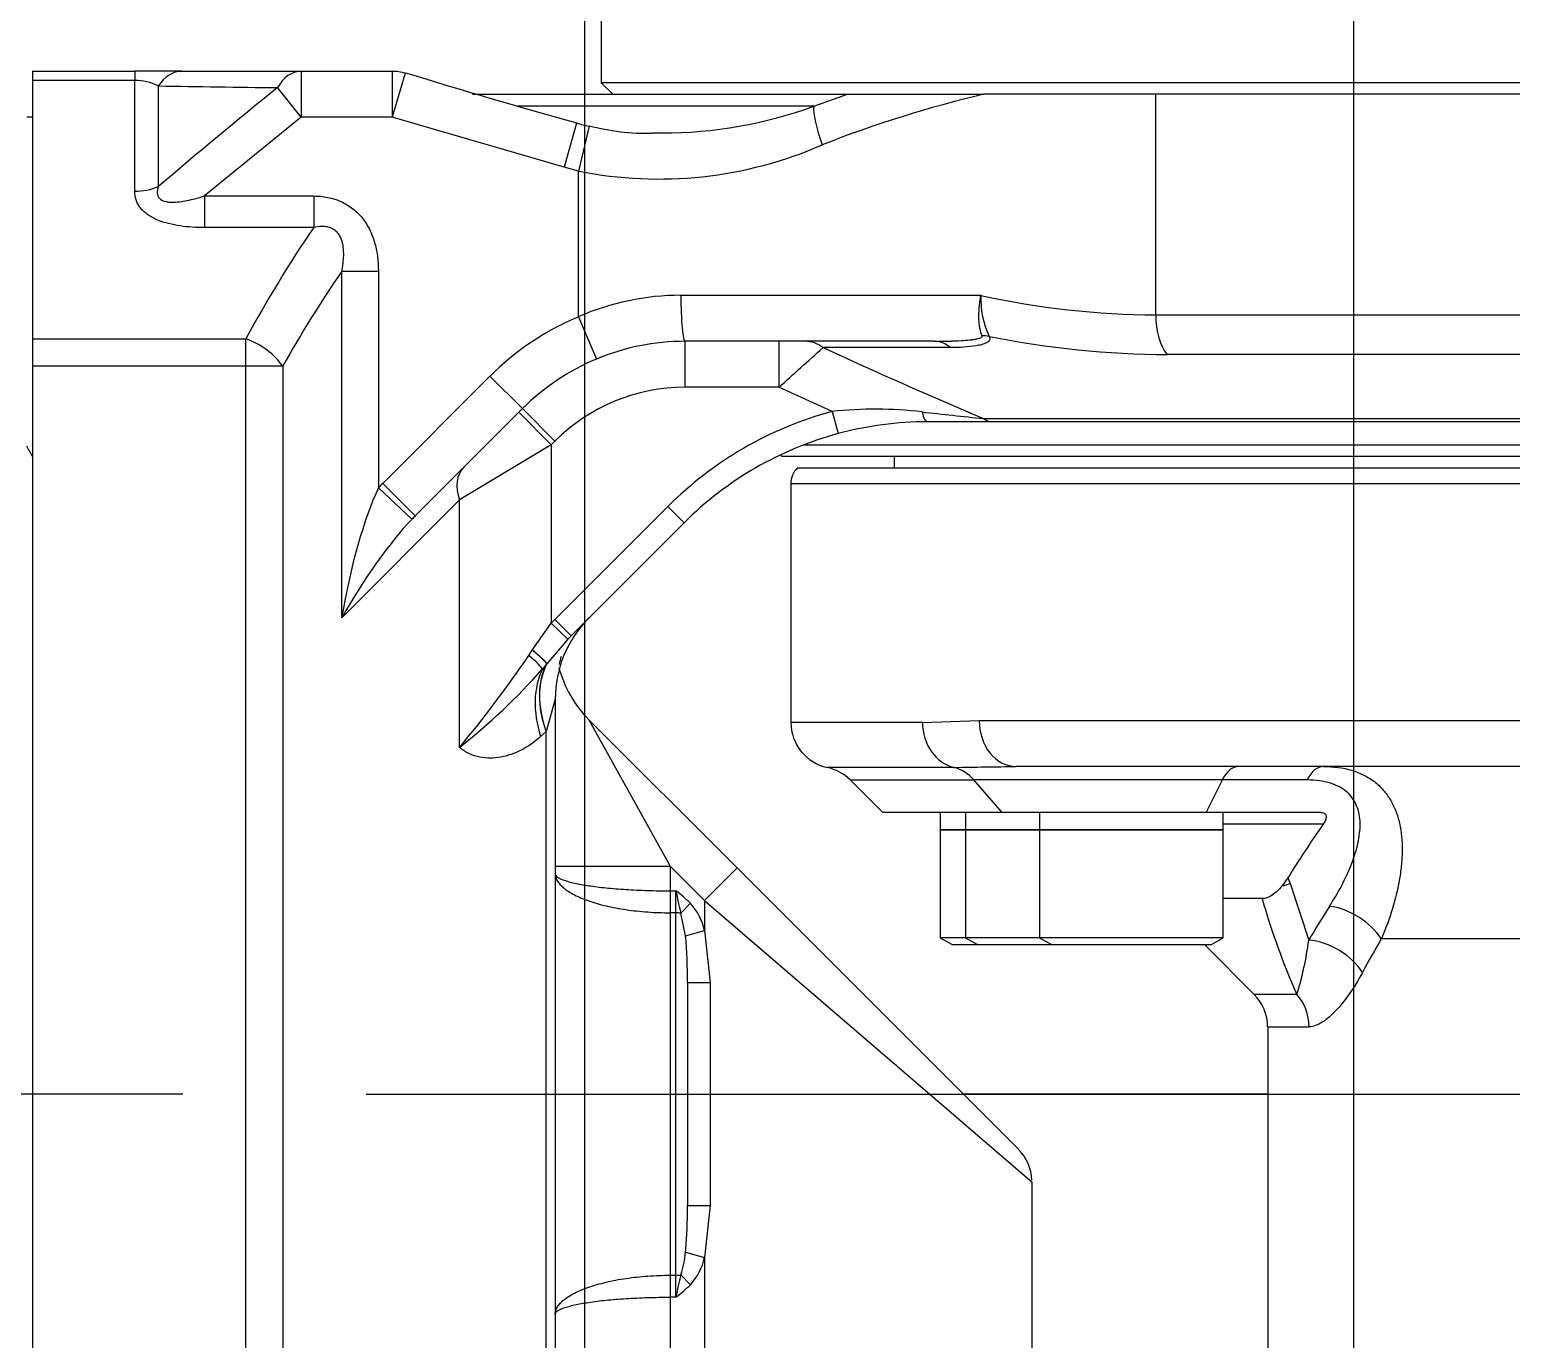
# Model space of a CAD drawing. Header units: millimetres. Extents: x 10462777 to 22643323, y 453826 to 1389191.
# Drawn here: x 11299966.6 to 11300097.6, y 597700.1 to 597815.9 of the extents above; entities that cross this region are included whole.
import ezdxf

# ---------------------------------------------------------------- set-up
doc = ezdxf.new("R2010")
doc.units = ezdxf.units.MM
doc.header["$LTSCALE"] = 200
doc.header["$MEASUREMENT"] = 0
doc.linetypes.add('CENTER2', pattern=[1.125, 0.75, -0.125, 0.125, -0.125])
doc.linetypes.add('PHANTOM', pattern=[2.5, 1.25, -0.25, 0.25, -0.25, 0.25, -0.25])
doc.layers.get('0').update_dxf_attribs({"linetype": 'CONTINUOUS'})
for name, color, linetype in [('$DDT_AUDIT_GENERATED_(1448)', 7, 'CONTINUOUS'), ('$DDT_AUDIT_GENERATED_(276)', 7, 'CONTINUOUS'), ('A290-7329-X501', 7, 'CONTINUOUS'), ('A290-7329-X511', 7, 'CONTINUOUS'), ('DV1_DEFAULT', 7, 'CONTINUOUS'), ('LIBRL_A6-BA-10X3', 7, 'CONTINUOUS'), ('LIBRL_A97L-0001-', 7, 'CONTINUOUS')]:
    doc.layers.add(name, color=color, linetype=linetype)
doc.layers.add('LAYOUT', color=8, linetype='CONTINUOUS', lineweight=25)
doc.layers.add('TOP$23', color=7, linetype='CONTINUOUS', true_color=0xffffff)

# ---------------------------------------------------------------- blocks, each defined once
blk = doc.blocks.new('r710ic')
at = {"layer": 'LAYOUT', "color": 3}
blk.add_circle((272041.37, 104232.63), 2050.12, dxfattribs=at)
blk = doc.blocks.new('A$C7DA30AB0')
at = {"layer": '$DDT_AUDIT_GENERATED_(1448)', "color": 7, "linetype": 'Continuous', "ltscale": 25.4}
blk.add_line((4688.16, 3025.99, 0), (4715.09, 3025.99, 0), dxfattribs=at)
at = {"layer": '$DDT_AUDIT_GENERATED_(276)', "color": 7, "linetype": 'Continuous', "ltscale": 25.4}
for p, q in [((4721.18, 2969.6, 0), (4721.18, 2970.61, 0)), ((4731.16, 2969.6, 0), (4555.76, 2969.6, 0)), ((4731.24, 2969.47, 0), (4731.16, 2969.6, 0)), ((4729.15, 2968.58, 0), (4555.17, 2968.58, 0)), ((4797.38, 2939.63, 0), (4797.89, 2939.63, 0)), ((4539.83, 2936.58, 0), (4747.09, 2936.58, 0)), ((4747.09, 2936.58, 0), (4746.08, 2937.59, 0)), ((4747.09, 2918.29, 0), (4747.09, 2936.58, 0))]:
    blk.add_line(p, q, dxfattribs=at)
blk.add_arc((4990.54, 3075.19, 0), 220.12, 208.6585, 208.933, dxfattribs=at)
at = {"layer": 'A290-7329-X501', "color": 7, "linetype": 'Continuous', "ltscale": 25.4}
for p, q in [((4688.16, 3020.05, 0), (4688.16, 3078.82, 0)), ((4688.16, 3020.05, 0), (4684.49, 3020.05, 0)), ((4685.58, 3017.18, 0), (4689.35, 3017.18, 0)), ((4693.75, 3012.78, 0), (4689.35, 3017.18, 0)), ((4686.18, 3007.37, 0), (4684.53, 3012.38, 0)), ((4651.41, 3012.27, 0), (4678.11, 3012.27, 0)), ((4688.65, 3008.71, 0), (4692.09, 3008.71, 0)), ((4686.37, 3006.87, 0), (4686.18, 3007.37, 0)), ((4686.37, 3006.87, 0), (4686.89, 3007.58, 0)), ((4692.09, 3002.11, 0), (4683.24, 3002.11, 0)), ((4683.43, 3001.09, 0), (4693.61, 3001.09, 0)), ((4693.61, 3001.09, 0), (4692.17, 2998.22, 0)), ((4693.61, 3001.09, 0), (4711.65, 3001.09, 0)), ((4711.65, 3001.09, 0), (4714.14, 2998.22, 0)), ((4711.65, 3001.09, 0), (4722.2, 3001.09, 0)), ((4725.07, 2998.22, 0), (4722.2, 3001.09, 0)), ((4684.67, 2998.22, 0), (4692.17, 2998.22, 0)), ((4692.17, 2998.22, 0), (4714.14, 2998.22, 0)), ((4725.07, 2998.22, 0), (4714.14, 2998.22, 0)), ((4652.23, 2997.03, 0), (4710.39, 2997.03, 0)), ((4715.9, 2997.12, 0), (4727.11, 2997.12, 0)), ((4713.67, 2992.97, 0), (4652.66, 2992.97, 0)), ((4718.69, 2993.14, 0), (4713.67, 2992.97, 0)), ((4718.69, 2993.14, 0), (4730.33, 2993.14, 0)), ((4730.33, 2972.05, 0), (4730.33, 2993.14, 0)), ((4582.24, 2972.05, 0), (4730.33, 2972.05, 0)), ((4729.73, 2970.61, 0), (4582.66, 2970.61, 0))]:
    blk.add_line(p, q, dxfattribs=at)
for centre, radius, start, end in [((4692.23, 3020.05, 0), 4.06, 180, 225), ((4712.4, 3008.79, 0), 28.1, 162.6305, 172.6478), ((4627.06, 2991.2, 0), 64.03, 15.8764, 23.9359), ((4727.95, 3001.09, 0), 4.06, 225, 258.0471), ((4747.15, 868.74, 0), 2128.6, 90.84115, 90.98961), ((4726.26, 2993.14, 0), 4.06, 0, 78.0471), ((4728.3, 2972.05, 0), 2.03, 314.9669, 0)]:
    blk.add_arc(centre, radius, start, end, dxfattribs=at)
for centre, major_axis, ratio, start_param, end_param in [((4688.22, 3020.05, 0), (0, 4.06), 0.91777, 1.570796, 2.356194), ((4643.46, 3020.05, 0), (36.94, 43.93), 0.573025, 5.00118, 5.062934), ((4683.09, 3015.26, 0), (-3.51, 2.05), 0.57605, 0.793564, 2.294803), ((4644.9, 3017.18, 0), (42.23, 42.23), 0.57735, 5.075786, 5.137539), ((4681.26, 3012.27, 0), (3.42, -2.19), 0.551654, 4.000946, 5.458705), ((4687.26, 3005.21, 0), (2.93, 0.85), 0.785723, 1.468521, 1.712562), ((4643.46, 3014.3, 0), (47.07, 47.07), 0.57735, 5.009764, 5.098764), ((4683.23, 3001.09, 0), (0, 4.06), 0.5, 3.141593, 3.926991), ((4690.74, 3001.09, 0), (0, 4.06), 0.5, 3.141593, 3.926991), ((4716.63, 3001.09, 0), (0, -4.06), 0.866025, 5.497787, 6.074569), ((4710.39, 2992.97, 0), (0, -4.06), 0.808227, 1.570796, 3.141593), ((4715.17, 2993.14, 0), (0, -4.06), 0.866025, 1.570796, 2.932976)]:
    blk.add_ellipse(centre, major_axis=major_axis, ratio=ratio, start_param=start_param, end_param=end_param, dxfattribs=at)
for points, knots in [([(4679.79, 3015.26, 0), (4680.15, 3015.93, 0), (4680.53, 3016.55, 0), (4681.31, 3017.67, 0), (4681.71, 3018.17, 0), (4682.53, 3019.03, 0), (4682.93, 3019.39, 0), (4683.53, 3019.77, 0), (4683.73, 3019.87, 0), (4684.12, 3020.01, 0), (4684.3, 3020.05, 0), (4684.49, 3020.05, 0)], [0, 0, 0, 0, 0.25, 0.25, 0.5, 0.5, 0.75, 0.75, 0.875, 0.875, 1, 1, 1, 1]), ([(4683.23, 2997.03, 0), (4682.33, 2997.03, 0), (4681.5, 2997.14, 0), (4680.36, 2997.48, 0), (4680, 2997.62, 0), (4679.32, 2997.96, 0), (4679.01, 2998.15, 0), (4678.44, 2998.59, 0), (4678.18, 2998.84, 0), (4677.7, 2999.38, 0), (4677.49, 2999.67, 0), (4677.12, 3000.29, 0), (4676.97, 3000.62, 0), (4676.7, 3001.31, 0), (4676.59, 3001.68, 0), (4676.34, 3002.8, 0), (4676.26, 3003.59, 0), (4676.27, 3004.82, 0), (4676.29, 3005.24, 0), (4676.37, 3006.1, 0), (4676.43, 3006.53, 0), (4676.65, 3007.83, 0), (4676.86, 3008.71, 0), (4677.4, 3010.48, 0), (4677.73, 3011.37, 0), (4678.11, 3012.27, 0)], [0, 0, 0, 0, 0.125, 0.125, 0.1875, 0.1875, 0.25, 0.25, 0.3125, 0.3125, 0.375, 0.375, 0.4375, 0.4375, 0.5, 0.5, 0.625, 0.625, 0.6875, 0.6875, 0.75, 0.75, 0.875, 0.875, 1, 1, 1, 1]), ([(4682.7, 3009.4, 0), (4682.32, 3008.8, 0), (4681.96, 3008.2, 0), (4681.33, 3007, 0), (4681.05, 3006.4, 0), (4680.57, 3005.21, 0), (4680.37, 3004.62, 0), (4680.08, 3003.44, 0), (4680, 3002.85, 0), (4679.98, 3002, 0), (4680, 3001.73, 0), (4680.07, 3001.19, 0), (4680.14, 3000.93, 0), (4680.4, 3000.18, 0), (4680.68, 2999.74, 0), (4681.48, 2998.98, 0), (4681.99, 2998.7, 0), (4682.91, 2998.41, 0), (4683.24, 2998.34, 0), (4683.93, 2998.24, 0), (4684.29, 2998.22, 0), (4684.67, 2998.22, 0)], [0, 0, 0, 0, 0.125, 0.125, 0.25, 0.25, 0.375, 0.375, 0.5, 0.5, 0.5625, 0.5625, 0.625, 0.625, 0.75, 0.75, 0.875, 0.875, 0.9375, 0.9375, 1, 1, 1, 1]), ([(4686.89, 3007.58, 0), (4687.16, 3007.91, 0), (4687.44, 3008.18, 0), (4687.88, 3008.48, 0), (4688.03, 3008.56, 0), (4688.34, 3008.68, 0), (4688.49, 3008.71, 0), (4688.65, 3008.71, 0)], [0, 0, 0, 0, 0.5, 0.5, 0.75, 0.75, 1, 1, 1, 1]), ([(4683.43, 3001.09, 0), (4683.29, 3001.09, 0), (4683.17, 3001.13, 0), (4683.03, 3001.27, 0), (4682.99, 3001.36, 0), (4682.99, 3001.56, 0), (4683.01, 3001.67, 0), (4683.1, 3001.89, 0), (4683.16, 3002, 0), (4683.24, 3002.11, 0)], [0, 0, 0, 0, 0.25, 0.25, 0.5, 0.5, 0.75, 0.75, 1, 1, 1, 1])]:
    blk.add_open_spline(points, degree=3, knots=knots, dxfattribs=at)
at = {"layer": 'A290-7329-X511', "color": 7, "linetype": 'Continuous', "ltscale": 25.4}
for p, q in [((4775.26, 2961.64, 0), (4775.26, 3103.17, 0)), ((4778.51, 3103.17, 0), (4778.51, 2961.64, 0)), ((4797.38, 2961.64, 0), (4797.38, 3103.17, 0)), ((4741, 3043.95, 0), (4741, 3093.04, 0)), ((4737.95, 3040.45, 0), (4737.95, 3087.96, 0)), ((4708.99, 3079.83, 0), (4708.99, 3033.77, 0)), ((4751.16, 2991.08, 0), (4751.16, 3070.36, 0)), ((4751.97, 3068.87, 0), (4751.97, 2993.94, 0)), ((4740.49, 3043.95, 0), (4741, 3043.95, 0)), ((4740.49, 3043.95, 0), (4740.49, 3042.01, 0)), ((4741, 3042.01, 0), (4741, 3043.95, 0)), ((4740.06, 3041.97, 0), (4739.21, 3042.85, 0)), ((4741, 3042.01, 0), (4740.49, 3042.01, 0)), ((4740.49, 3042.01, 0), (4740.49, 3009.96, 0)), ((4741, 3009.96, 0), (4741, 3042.01, 0)), ((4737.47, 3035.84, 0), (4737.95, 3040.45, 0)), ((4739.64, 3039.97, 0), (4737.95, 3040.45, 0)), ((4739.47, 3035.84, 0), (4737.47, 3035.84, 0)), ((4737.47, 3016.14, 0), (4737.47, 3035.84, 0)), ((4739.47, 3016.14, 0), (4739.47, 3035.84, 0)), ((4737.95, 3008.87, 0), (4708.99, 3033.77, 0)), ((4735.07, 3006, 0), (4710.18, 3030.89, 0)), ((4737.95, 3011.52, 0), (4737.47, 3016.14, 0)), ((4739.47, 3016.14, 0), (4737.47, 3016.14, 0)), ((4739.64, 3012, 0), (4737.95, 3011.52, 0)), ((4737.95, 3008.87, 0), (4737.95, 3011.52, 0)), ((4739.64, 3012, 0), (4740.06, 3010.01, 0)), ((4740.06, 3010.01, 0), (4739.21, 3009.12, 0)), ((4740.49, 3009.96, 0), (4741, 3009.96, 0)), ((4740.49, 3009.96, 0), (4740.49, 3008.02, 0)), ((4741, 3008.02, 0), (4741, 3009.96, 0)), ((4735.07, 3006, 0), (4737.95, 3008.87, 0)), ((4737.95, 3008.87, 0), (4741, 3005.83, 0)), ((4741, 3008.02, 0), (4740.49, 3008.02, 0)), ((4741, 3005.83, 0), (4741, 3008.02, 0)), ((4748.18, 2992.89, 0), (4735.07, 3006, 0)), ((4751.16, 3005.83, 0), (4741, 3005.83, 0)), ((4748.18, 2992.89, 0), (4741, 3005.83, 0)), ((4759.62, 2995.34, 0), (4759.62, 2973.46, 0)), ((4751.97, 2993.94, 0), (4752.45, 2994.39, 0)), ((4751.16, 2991.08, 0), (4751.97, 2993.94, 0)), ((4751.97, 2993.94, 0), (4751.97, 2993.94, 0)), ((4750.04, 2985.76, 0), (4751.91, 2987.94, 0)), ((4751.91, 2987.94, 0), (4751.92, 2987.95, 0)), ((4751.92, 2987.95, 0), (4752.3, 2988.42, 0)), ((4753.19, 2986.75, 0), (4751.51, 2984.36, 0)), ((4753.5, 2987.22, 0), (4753.19, 2986.75, 0)), ((4753.19, 2986.75, 0), (4753.19, 2986.75, 0)), ((4739.76, 2975.48, 0), (4749.76, 2985.48, 0)), ((4749.76, 2985.48, 0), (4750.04, 2985.76, 0)), ((4751.2, 2984.04, 0), (4749.76, 2985.48, 0)), ((4751.51, 2984.36, 0), (4750.04, 2985.76, 0)), ((4751.2, 2984.04, 0), (4741.2, 2974.04, 0)), ((4751.51, 2984.36, 0), (4751.2, 2984.04, 0)), ((4751.51, 2968.59, 0), (4751.51, 2984.36, 0)), ((4759.62, 2973.46, 0), (4770.04, 2983.88, 0)), ((4770.04, 2983.88, 0), (4770.04, 2953.27, 0)), ((4741.2, 2974.04, 0), (4739.76, 2975.48, 0)), ((4754.06, 2965.39, 0), (4763.55, 2974.88, 0)), ((4766.42, 2972, 0), (4763.55, 2974.88, 0)), ((4766.8, 2972.39, 0), (4763.84, 2975.17, 0)), ((4751.51, 2968.59, 0), (4759.62, 2973.46, 0)), ((4766.42, 2972, 0), (4756.93, 2962.52, 0)), ((4766.8, 2953.27, 0), (4766.8, 2972.39, 0)), ((4751.19, 2968.26, 0), (4751.51, 2968.59, 0)), ((4754.06, 2965.39, 0), (4751.19, 2968.26, 0)), ((4754.38, 2965.71, 0), (4751.51, 2968.59, 0)), ((4594.51, 2966.55, 0), (4712.56, 2966.55, 0)), ((4712.56, 2966.55, 0), (4718.21, 2966.55, 0)), ((4726.68, 2965.64, 0), (4726.15, 2967.6, 0)), ((4713.3, 2966.27, 0), (4593.8, 2966.27, 0)), ((4726.68, 2965.64, 0), (4731.39, 2963.5, 0)), ((4754.06, 2965.39, 0), (4756.93, 2962.52, 0)), ((4731.39, 2959.44, 0), (4731.39, 2963.5, 0)), ((4731.39, 2963.5, 0), (4739.69, 2963.5, 0)), ((4739.69, 2959.44, 0), (4739.69, 2963.5, 0)), ((4775.26, 2961.64, 0), (4778.51, 2961.64, 0)), ((4778.51, 2961.64, 0), (4778.51, 2959.21, 0)), ((4778.51, 2961.64, 0), (4797.38, 2961.64, 0)), ((4797.38, 2959.21, 0), (4797.38, 2961.64, 0)), ((4596.18, 2960.61, 0), (4697.05, 2960.61, 0)), ((4716.22, 2959.99, 0), (4727.48, 2959.99, 0)), ((4749.09, 2957.26, 0), (4747.52, 2961.01, 0)), ((4717.61, 2959.44, 0), (4739.69, 2959.44, 0)), ((4797.38, 2959.21, 0), (4778.51, 2959.21, 0)), ((4797.38, 2936.37, 0), (4797.38, 2959.21, 0)), ((4698.06, 2957.1, 0), (4596.57, 2957.1, 0)), ((4698.06, 2957.1, 0), (4698.06, 2937.59, 0)), ((4749.09, 2957.26, 0), (4749.09, 2944.39, 0)), ((4740.05, 2955.37, 0), (4713.52, 2955.37, 0)), ((4766.8, 2953.27, 0), (4770.04, 2953.27, 0)), ((4772.52, 2946.59, 0), (4772.52, 2949.38, 0)), ((4772.52, 2949.38, 0), (4782.18, 2949.38, 0)), ((4782.18, 2946.59, 0), (4782.18, 2949.38, 0)), ((4782.18, 2946.59, 0), (4772.52, 2946.59, 0)), ((4773.64, 2939.63, 0), (4782.18, 2946.59, 0)), ((4786.26, 2936.86, 0), (4786.26, 2945.76, 0)), ((4788.35, 2946.18, 0), (4788.35, 2936.37, 0)), ((4748.16, 2940.43, 0), (4749.09, 2944.39, 0)), ((4749.09, 2944.39, 0), (4750.38, 2944.05, 0)), ((4749.27, 2940.15, 0), (4750.38, 2944.05, 0)), ((4750.38, 2944.05, 0), (4765.58, 2939.63, 0)), ((4764.43, 2935.73, 0), (4765.58, 2939.63, 0)), ((4765.58, 2935.56, 0), (4765.58, 2939.63, 0)), ((4765.58, 2939.63, 0), (4773.64, 2939.63, 0)), ((4773.64, 2935.56, 0), (4773.64, 2939.63, 0)), ((4773.64, 2939.63, 0), (4775.73, 2937.01, 0)), ((4728.3, 2938.65, 0), (4725.31, 2937.59, 0)), ((4728.3, 2938.65, 0), (4754.59, 2938.65, 0)), ((4616.02, 2937.59, 0), (4698.06, 2937.59, 0)), ((4698.06, 2937.59, 0), (4713.25, 2937.59, 0)), ((4725.31, 2937.59, 0), (4713.25, 2937.59, 0)), ((4758.49, 2937.59, 0), (4725.31, 2937.59, 0)), ((4788.35, 2935.56, 0), (4788.35, 2936.37, 0)), ((4788.35, 2936.37, 0), (4797.38, 2936.37, 0)), ((4797.38, 2935.56, 0), (4797.38, 2936.37, 0)), ((4773.64, 2935.56, 0), (4765.58, 2935.56, 0)), ((4784.17, 2935.56, 0), (4773.64, 2935.56, 0)), ((4784.17, 2935.56, 0), (4788.35, 2935.56, 0)), ((4797.38, 2935.56, 0), (4788.35, 2935.56, 0))]:
    blk.add_line(p, q, dxfattribs=at)
for centre, radius, start, end in [((4752.55, 3028.7, 0), 19.45, 128.3509, 133.3341), ((4672.4, 3057.52, 0), 69.43, 347.0527, 348.73), ((4743.06, 3039.29, 0), 5.24, 137.2869, 167.2658), ((4747.09, 3039.44, 0), 7.47, 160.2568, 175.9231), ((4779.75, 3036.26, 0), 40.28, 174.71, 177.1327), ((4779.75, 3036.26, 0), 40.28, 177.1327, 180.6023), ((4713.06, 3033.77, 0), 4.06, 182.4621, 225), ((4779.75, 3015.71, 0), 40.28, 179.3976, 185.29), ((4743.15, 3012.73, 0), 5.34, 193.0272, 222.4201), ((4672.4, 2994.45, 0), 69.43, 11.27, 12.9473), ((4752.55, 3023.27, 0), 19.45, 226.6659, 231.6491), ((4793.38, 2952.28, 0), 54.71, 128.0961, 138.6615), ((4839.01, 2929.02, 0), 103.44, 140.1249, 145.7591), ((4741, 2985.71, 0), 10.16, 14.5535, 45), ((4741, 2991.08, 0), 10.16, 315, 0), ((4737.45, 2991.04, 0), 13.71, 344.2437, 347.2626), ((4718.21, 2997.03, 0), 30.48, 285.1002, 315), ((4718.21, 2997.03, 0), 32.51, 285.1002, 315), ((4739.69, 2979.76, 0), 16.26, 270, 315), ((4718.21, 2997.03, 0), 30.48, 270, 285.1002), ((4426.76, 307.62, 0), 2674.05, 83.73178, 83.84858), ((4497.79, 2460.65, 0), 549.63, 65.2981, 66.9148), ((4722.9, 3002.27, 0), 36.83, 263.483, 275.8991), ((4739.69, 2979.76, 0), 20.32, 292.6588, 315), ((6244.92, 1270.73, 0), 2270.74, 131.80024, 131.93295), ((4739.69, 2979.76, 0), 24.38, 292.6588, 315), ((4696.51, 2877.58, 0), 83.03, 78.7044, 89.6315), ((4739.69, 2979.76, 0), 20.32, 270, 292.6588), ((4706.07, 2955.75, 0), 7.46, 357.0992, 25.8887), ((4697.55, 2882.62, 0), 74.49, 77.6219, 89.6069), ((4740.04, 2978.03, 0), 22.66, 270.0228, 293.5175), ((4433.65, 3359.39, 0), 543.53, 309.0033, 310.4464), ((4742.02, 2908.89, 0), 36.2, 78.7449, 113.5469), ((4688.88, 3040.57, 0), 105.82, 283.3147, 291.438), ((4741.69, 2901.99, 0), 39.03, 89.9257, 110.0778), ((4741.69, 2901.99, 0), 39.03, 88.7398, 89.9257), ((4742.98, 2920.89, 0), 20.16, 75.1159, 91.1809), ((4747.21, 2934.83, 0), 5.67, 68.8832, 80.3643), ((4589.96, 2369.41, 0), 592.54, 72.87781, 74.40427), ((4687.58, -3549, 0), 6486.61, 89.128313, 89.221323), ((4788.34, 2941.01, 0), 4.64, 243.3114, 270.095), ((4765.58, 2939.63, 0), 4.06, 253.4618, 270)]:
    blk.add_arc(centre, radius, start, end, dxfattribs=at)
for centre, major_axis, ratio, start_param, end_param in [((4740.49, 3041.53, 0), (-1.02, 0), 0.477966, 4.712389, 5.145434), ((4740.49, 3010.45, 0), (-1.02, 0), 0.477966, 1.137752, 1.570796), ((4744.34, 2994.39, 0), (6.71, -7.63), 0.705678, 0.286611, 1.014814), ((4743.85, 2993.94, 0), (7.18, -7.18), 0.684962, 0.211501, 0.970235), ((4743.86, 2993.94, 0), (7.18, -7.19), 0.684622, 0.21251, 0.971353), ((4753.52, 2986.75, 0), (-1.61, 1.24), 0.101445, 0.154355, 1.43953), ((4753.53, 2986.75, 0), (-1.61, 1.24), 0.101723, 0.155158, 1.439294), ((4753.89, 2987.22, 0), (-1.59, 1.26), 0.122747, 0.203227, 1.416798), ((4766.8, 2983.88, 0), (-6.53, -10.8), 0.222058, 0.779247, 1.704271), ((4766.8, 2983.88, 0), (2.57, 14.37), 0.21907, 3.826548, 4.751573), ((4760.67, 2977.75, 0), (6.43, 6.43), 0.446723, 4.712389, 4.758066), ((4756.38, 2973.46, 0), (2.87, -2.87), 0.684276, 0, 0.970702), ((4760.67, 2977.75, 0), (8.4, 8.4), 0.684276, 4.712389, 4.758066), ((4712.56, 2964.52, 0), (0, -2.03), 0.72, 2.613518, 3.141593), ((4718.21, 2964.52, 0), (0, -2.03), 0.303172, 2.181676, 3.141593), ((4710.18, 3025.99, 0), (0, -107.7), 0.753554, 0.829507, 0.930446), ((4778.51, 2961.64, 0), (-3.54, 1.99), 0.544804, 0.800456, 1.867646), ((4696.02, 2957.1, 0), (0, 4.06), 0.50223, 4.712389, 5.755111), ((4717.61, 2963.5, 0), (0, -4.06), 0.675225, 5.755111, 6.283185), ((4729.07, 2963.5, 0), (0, -4.06), 0.779634, 5.755111, 6.283185), ((4714.07, 2962.52, 0), (-3.55, -1.98), 0.837767, 0.795407, 0.961796), ((4739.69, 2955.37, 0), (0, -4.06), 0.088902, 1.570796, 3.141593), ((4713.43, 3025.99, 0), (0, -111.76), 0.726152, 0.815503, 0.930446), ((4788.35, 2943.27, 0), (-4.06, 0), 0.714125, 4.712389, 5.252808), ((4726.7, 2942.07, 0), (1.42, -3.81), 0.199144, 0.388554, 1.496906), ((4773.64, 2939.63, 0), (0, 4.06), 0.671769, 3.141593, 4.014005), ((4784.17, 2939.63, 0), (0, 4.06), 0.701964, 3.141593, 3.964223)]:
    blk.add_ellipse(centre, major_axis=major_axis, ratio=ratio, start_param=start_param, end_param=end_param, dxfattribs=at)
for points, knots in [([(4751.16, 3045.44, 0), (4751.16, 3045.42, 0), (4751.15, 3045.4, 0), (4751.14, 3045.35, 0), (4751.12, 3045.33, 0), (4751.08, 3045.26, 0), (4751.03, 3045.21, 0), (4750.9, 3045.12, 0), (4750.82, 3045.07, 0), (4750.62, 3044.98, 0), (4750.4, 3044.89, 0), (4750.12, 3044.8, 0), (4749.81, 3044.72, 0), (4749.64, 3044.67, 0), (4749.08, 3044.55, 0), (4748.66, 3044.48, 0), (4747.96, 3044.37, 0), (4747.72, 3044.34, 0), (4747.2, 3044.27, 0), (4746.93, 3044.24, 0), (4746.1, 3044.16, 0), (4745.52, 3044.11, 0), (4744.59, 3044.05, 0), (4744.28, 3044.04, 0), (4743.64, 3044.01, 0), (4743.31, 3043.99, 0), (4742.33, 3043.96, 0), (4741.67, 3043.95, 0), (4741, 3043.95, 0)], [0, 0, 0, 0, 0.03125, 0.03125, 0.0625, 0.0625, 0.125, 0.125, 0.1875, 0.1875, 0.25, 0.3125, 0.3125, 0.375, 0.375, 0.5, 0.5, 0.5625, 0.5625, 0.625, 0.625, 0.75, 0.75, 0.8125, 0.8125, 0.875, 0.875, 1, 1, 1, 1]), ([(4751.16, 3045.44, 0), (4751.16, 3045.39, 0), (4751.15, 3045.34, 0), (4751.14, 3045.23, 0), (4751.12, 3045.18, 0), (4751.08, 3045.02, 0), (4751.03, 3044.91, 0), (4750.9, 3044.7, 0), (4750.82, 3044.59, 0), (4750.62, 3044.38, 0), (4750.4, 3044.18, 0), (4750.12, 3043.98, 0), (4749.81, 3043.78, 0), (4749.64, 3043.68, 0), (4749.08, 3043.4, 0), (4748.66, 3043.23, 0), (4747.96, 3042.98, 0), (4747.72, 3042.91, 0), (4747.2, 3042.76, 0), (4746.93, 3042.69, 0), (4746.1, 3042.49, 0), (4745.52, 3042.38, 0), (4744.59, 3042.24, 0), (4744.27, 3042.2, 0), (4743.63, 3042.13, 0), (4743.31, 3042.11, 0), (4742.33, 3042.04, 0), (4741.67, 3042.01, 0), (4741, 3042.01, 0)], [0, 0, 0, 0, 0.03125, 0.03125, 0.0625, 0.0625, 0.125, 0.125, 0.1875, 0.1875, 0.25, 0.3125, 0.3125, 0.375, 0.375, 0.5, 0.5, 0.5625, 0.5625, 0.625, 0.625, 0.75, 0.75, 0.8125, 0.8125, 0.875, 0.875, 1, 1, 1, 1]), ([(4751.16, 3006.53, 0), (4751.16, 3006.58, 0), (4751.15, 3006.64, 0), (4751.14, 3006.74, 0), (4751.12, 3006.8, 0), (4751.08, 3006.96, 0), (4751.03, 3007.06, 0), (4750.9, 3007.27, 0), (4750.82, 3007.38, 0), (4750.62, 3007.59, 0), (4750.4, 3007.8, 0), (4750.12, 3008, 0), (4749.81, 3008.19, 0), (4749.64, 3008.29, 0), (4749.08, 3008.57, 0), (4748.66, 3008.75, 0), (4747.96, 3008.99, 0), (4747.72, 3009.07, 0), (4747.2, 3009.22, 0), (4746.93, 3009.29, 0), (4746.1, 3009.48, 0), (4745.52, 3009.59, 0), (4744.59, 3009.73, 0), (4744.27, 3009.77, 0), (4743.63, 3009.84, 0), (4743.31, 3009.87, 0), (4742.33, 3009.94, 0), (4741.67, 3009.96, 0), (4741, 3009.96, 0)], [0, 0, 0, 0, 0.03125, 0.03125, 0.0625, 0.0625, 0.125, 0.125, 0.1875, 0.1875, 0.25, 0.3125, 0.3125, 0.375, 0.375, 0.5, 0.5, 0.5625, 0.5625, 0.625, 0.625, 0.75, 0.75, 0.8125, 0.8125, 0.875, 0.875, 1, 1, 1, 1]), ([(4751.16, 3006.53, 0), (4751.16, 3006.55, 0), (4751.15, 3006.58, 0), (4751.14, 3006.62, 0), (4751.12, 3006.65, 0), (4751.08, 3006.72, 0), (4751.03, 3006.76, 0), (4750.9, 3006.86, 0), (4750.82, 3006.9, 0), (4750.62, 3007, 0), (4750.4, 3007.09, 0), (4750.12, 3007.17, 0), (4749.81, 3007.26, 0), (4749.64, 3007.3, 0), (4749.08, 3007.42, 0), (4748.66, 3007.5, 0), (4747.96, 3007.6, 0), (4747.72, 3007.64, 0), (4747.2, 3007.7, 0), (4746.93, 3007.73, 0), (4746.1, 3007.81, 0), (4745.52, 3007.86, 0), (4744.59, 3007.92, 0), (4744.28, 3007.94, 0), (4743.64, 3007.97, 0), (4743.31, 3007.98, 0), (4742.33, 3008.01, 0), (4741.67, 3008.02, 0), (4741, 3008.02, 0)], [0, 0, 0, 0, 0.03125, 0.03125, 0.0625, 0.0625, 0.125, 0.125, 0.1875, 0.1875, 0.25, 0.3125, 0.3125, 0.375, 0.375, 0.5, 0.5, 0.5625, 0.5625, 0.625, 0.625, 0.75, 0.75, 0.8125, 0.8125, 0.875, 0.875, 1, 1, 1, 1]), ([(4752.45, 2994.39, 0), (4753, 2994.88, 0), (4753.57, 2995.27, 0), (4754.46, 2995.73, 0), (4754.76, 2995.86, 0), (4755.36, 2996.07, 0), (4755.67, 2996.15, 0), (4756.6, 2996.32, 0), (4757.21, 2996.32, 0), (4758.14, 2996.13, 0), (4758.45, 2996.04, 0), (4758.9, 2995.83, 0), (4759.05, 2995.75, 0), (4759.27, 2995.61, 0), (4759.34, 2995.56, 0), (4759.48, 2995.45, 0), (4759.56, 2995.4, 0), (4759.62, 2995.34, 0)], [0, 0, 0, 0, 0.25, 0.25, 0.375, 0.375, 0.5, 0.5, 0.75, 0.75, 0.875, 0.875, 0.9375, 0.9375, 0.96875, 0.96875, 1, 1, 1, 1]), ([(4712.78, 2959.01, 0), (4712.74, 2959.08, 0), (4712.72, 2959.14, 0), (4712.72, 2959.25, 0), (4712.74, 2959.3, 0), (4712.82, 2959.44, 0), (4712.92, 2959.52, 0), (4713.17, 2959.64, 0), (4713.31, 2959.69, 0), (4713.61, 2959.78, 0), (4713.78, 2959.81, 0), (4714.29, 2959.9, 0), (4714.66, 2959.93, 0), (4715.42, 2959.98, 0), (4715.82, 2959.99, 0), (4716.22, 2959.99, 0)], [0, 0, 0, 0, 0.0625, 0.0625, 0.125, 0.125, 0.25, 0.25, 0.375, 0.375, 0.5, 0.5, 0.75, 0.75, 1, 1, 1, 1]), ([(4716.43, 2959.43, 0), (4716.3, 2959.42, 0), (4716.18, 2959.42, 0), (4716.05, 2959.41, 0), (4715.7, 2959.4, 0), (4715.36, 2959.39, 0), (4715.03, 2959.36, 0), (4714.8, 2959.35, 0), (4714.58, 2959.33, 0), (4714.36, 2959.3, 0), (4714.22, 2959.28, 0), (4714.07, 2959.26, 0), (4713.94, 2959.23, 0), (4713.82, 2959.21, 0), (4713.7, 2959.18, 0), (4713.6, 2959.15, 0), (4713.55, 2959.13, 0), (4713.5, 2959.11, 0), (4713.46, 2959.08, 0), (4713.43, 2959.06, 0), (4713.41, 2959.04, 0), (4713.4, 2959.02, 0), (4713.4, 2959, 0), (4713.39, 2958.98, 0), (4713.4, 2958.96, 0), (4713.4, 2958.95, 0), (4713.4, 2958.95, 0), (4713.41, 2958.95, 0)], [0.2461237, 0.2461237, 0.2461237, 0.2461237, 0.326102, 0.326102, 0.326102, 0.5472904, 0.5472904, 0.5472904, 0.6973837, 0.6973837, 0.6973837, 0.7996325, 0.7996325, 0.7996325, 0.8904785, 0.8904785, 0.8904785, 0.9397736, 0.9397736, 0.9397736, 0.9722964, 0.9722964, 0.9722964, 0.9956267, 0.9956267, 0.9956267, 1, 1, 1, 1]), ([(4713.41, 2958.95, 0), (4713.49, 2958.77, 0), (4713.56, 2958.55, 0), (4713.63, 2958.17, 0), (4713.65, 2958.04, 0), (4713.68, 2957.75, 0), (4713.69, 2957.6, 0), (4713.7, 2957.13, 0), (4713.69, 2956.79, 0), (4713.65, 2956.27, 0), (4713.63, 2956.1, 0), (4713.58, 2955.74, 0), (4713.55, 2955.55, 0), (4713.52, 2955.37, 0)], [0, 0, 0, 0, 0.25, 0.25, 0.375, 0.375, 0.5, 0.5, 0.75, 0.75, 0.875, 0.875, 1, 1, 1, 1]), ([(4772.52, 2946.59, 0), (4772.1, 2946.59, 0), (4771.69, 2946.63, 0), (4770.88, 2946.79, 0), (4770.48, 2946.91, 0), (4769.73, 2947.25, 0), (4769.38, 2947.46, 0), (4768.72, 2947.98, 0), (4768.43, 2948.27, 0), (4768.05, 2948.76, 0), (4767.93, 2948.93, 0), (4767.72, 2949.29, 0), (4767.62, 2949.47, 0), (4767.35, 2950.03, 0), (4767.21, 2950.41, 0), (4767, 2951.21, 0), (4766.92, 2951.62, 0), (4766.82, 2952.44, 0), (4766.8, 2952.85, 0), (4766.8, 2953.27, 0)], [0, 0, 0, 0, 0.125, 0.125, 0.25, 0.25, 0.375, 0.375, 0.5, 0.5, 0.5625, 0.5625, 0.625, 0.625, 0.75, 0.75, 0.875, 0.875, 1, 1, 1, 1]), ([(4770.04, 2953.27, 0), (4769.95, 2952.8, 0), (4769.88, 2952.33, 0), (4769.86, 2951.62, 0), (4769.87, 2951.37, 0), (4769.93, 2950.89, 0), (4769.98, 2950.66, 0), (4770.11, 2950.32, 0), (4770.17, 2950.2, 0), (4770.29, 2949.99, 0), (4770.37, 2949.89, 0), (4770.54, 2949.71, 0), (4770.63, 2949.63, 0), (4770.84, 2949.5, 0), (4770.95, 2949.44, 0), (4771.18, 2949.36, 0), (4771.31, 2949.33, 0), (4771.55, 2949.29, 0), (4771.67, 2949.28, 0), (4772.04, 2949.28, 0), (4772.28, 2949.32, 0), (4772.52, 2949.38, 0)], [0, 0, 0, 0, 0.25, 0.25, 0.375, 0.375, 0.5, 0.5, 0.5625, 0.5625, 0.625, 0.625, 0.6875, 0.6875, 0.75, 0.75, 0.8125, 0.8125, 0.875, 0.875, 1, 1, 1, 1]), ([(4782.18, 2949.38, 0), (4782.9, 2949.38, 0), (4783.61, 2949.34, 0), (4784.67, 2949.19, 0), (4785.02, 2949.12, 0), (4785.69, 2948.95, 0), (4786.02, 2948.84, 0), (4786.48, 2948.65, 0), (4786.64, 2948.58, 0), (4786.92, 2948.42, 0), (4787.06, 2948.34, 0), (4787.32, 2948.16, 0), (4787.44, 2948.06, 0), (4787.66, 2947.86, 0), (4787.86, 2947.64, 0), (4788.01, 2947.41, 0), (4788.14, 2947.17, 0), (4788.19, 2947.05, 0), (4788.31, 2946.68, 0), (4788.35, 2946.43, 0), (4788.35, 2946.18, 0)], [0, 0, 0, 0, 0.25, 0.25, 0.375, 0.375, 0.5, 0.5, 0.5625, 0.5625, 0.625, 0.625, 0.6875, 0.6875, 0.75, 0.8125, 0.8125, 0.875, 0.875, 1, 1, 1, 1]), ([(4786.26, 2945.76, 0), (4786.29, 2945.86, 0), (4786.32, 2945.95, 0), (4786.35, 2946.13, 0), (4786.36, 2946.23, 0), (4786.35, 2946.41, 0), (4786.33, 2946.5, 0), (4786.26, 2946.67, 0), (4786.21, 2946.75, 0), (4786, 2946.95, 0), (4785.8, 2947.04, 0), (4785.47, 2947.11, 0), (4785.36, 2947.12, 0), (4785.13, 2947.14, 0), (4785.02, 2947.14, 0), (4784.68, 2947.13, 0), (4784.45, 2947.11, 0), (4783.99, 2947.04, 0), (4783.76, 2947, 0), (4783.08, 2946.85, 0), (4782.63, 2946.73, 0), (4782.18, 2946.59, 0)], [0, 0, 0, 0, 0.0625, 0.0625, 0.125, 0.125, 0.1875, 0.1875, 0.25, 0.25, 0.375, 0.375, 0.4375, 0.4375, 0.5, 0.5, 0.625, 0.625, 0.75, 0.75, 1, 1, 1, 1])]:
    blk.add_open_spline(points, degree=3, knots=knots, dxfattribs=at)
blk.add_open_spline([(4717.61, 2959.44, 0), (4717.21, 2959.44, 0), (4716.82, 2959.43, 0), (4716.43, 2959.43, 0)], degree=3, dxfattribs=at)
at = {"layer": 'DV1_DEFAULT', "color": 1, "linetype": 'CENTER2', "ltscale": 7}
for p, q in [((5992.89, 3025.99, 0), (0, 3025.99, 0)), ((59.09, 3025.99, 0), (6051.98, 3025.99, 0))]:
    blk.add_line(p, q, dxfattribs=at)
at = {"layer": 'LAYOUT', "color": 6, "linetype": 'PHANTOM'}
blk.add_circle((3030.45, 3025.99, 0), 2693.02, dxfattribs=at)
at = {"layer": 'LIBRL_A6-BA-10X3', "color": 7, "linetype": 'Continuous', "ltscale": 25.4}
for p, q in [((4693.14, 3012.78, 0), (4692.09, 3012.17, 0)), ((4707.29, 3012.78, 0), (4693.14, 3012.78, 0)), ((4713.83, 3012.78, 0), (4707.29, 3012.78, 0)), ((4708.34, 3012.17, 0), (4707.29, 3012.78, 0)), ((4716.06, 3012.78, 0), (4713.83, 3012.78, 0)), ((4714.89, 3012.17, 0), (4713.83, 3012.78, 0)), ((4717.12, 3012.17, 0), (4716.06, 3012.78, 0)), ((4692.09, 3012.17, 0), (4692.09, 3002.62, 0)), ((4692.09, 3012.17, 0), (4708.34, 3012.17, 0)), ((4708.34, 3012.17, 0), (4714.89, 3012.17, 0)), ((4708.34, 3002.62, 0), (4708.34, 3012.17, 0)), ((4714.89, 3012.17, 0), (4717.12, 3012.17, 0)), ((4714.89, 3002.62, 0), (4714.89, 3012.17, 0)), ((4717.12, 3002.62, 0), (4717.12, 3012.17, 0)), ((4692.09, 3002.62, 0), (4708.34, 3002.62, 0)), ((4708.34, 3002.62, 0), (4714.89, 3002.62, 0)), ((4714.89, 3002.62, 0), (4717.12, 3002.62, 0))]:
    blk.add_line(p, q, dxfattribs=at)
at = {"layer": 'LIBRL_A97L-0001-', "color": 7, "linetype": 'Continuous', "ltscale": 25.4}
for p, q in [((4692.09, 3002.62, 0), (4692.09, 3001.09, 0)), ((4708.34, 3002.62, 0), (4692.09, 3002.62, 0)), ((4714.89, 3002.62, 0), (4708.34, 3002.62, 0)), ((4708.34, 3001.09, 0), (4708.34, 3002.62, 0)), ((4717.12, 3002.62, 0), (4714.89, 3002.62, 0)), ((4714.89, 3001.09, 0), (4714.89, 3002.62, 0)), ((4717.12, 3001.09, 0), (4717.12, 3002.62, 0))]:
    blk.add_line(p, q, dxfattribs=at)

msp = doc.modelspace()

# ---------------------------------------------------------------- linework, layer by layer
at = {"layer": 'TOP$23', "color": 155, "linetype": 'PHANTOM'}
msp.add_line((11300083.66913, 601331.21124), (11300083.66913, 594066.71124), dxfattribs=at)
at = {"layer": 'TOP$23', "linetype": 'Continuous'}
msp.add_line((11300015.66913, 600981.71124), (11300015.66913, 596881.71124), dxfattribs=at)

# ---------------------------------------------------------------- block references
at = {"ltscale": 10, "rotation": 180}
msp.add_blockref('A$C7DA30AB0', (11304764.24811, 600747.76955, 0), dxfattribs=at)
at = {"layer": 'LAYOUT', "color": 2, "rotation": 89.99999999999999}
msp.add_blockref('r710ic', (11403573.40786, 324839.74027, 0), dxfattribs=at)

doc.saveas('drawing.dxf')
